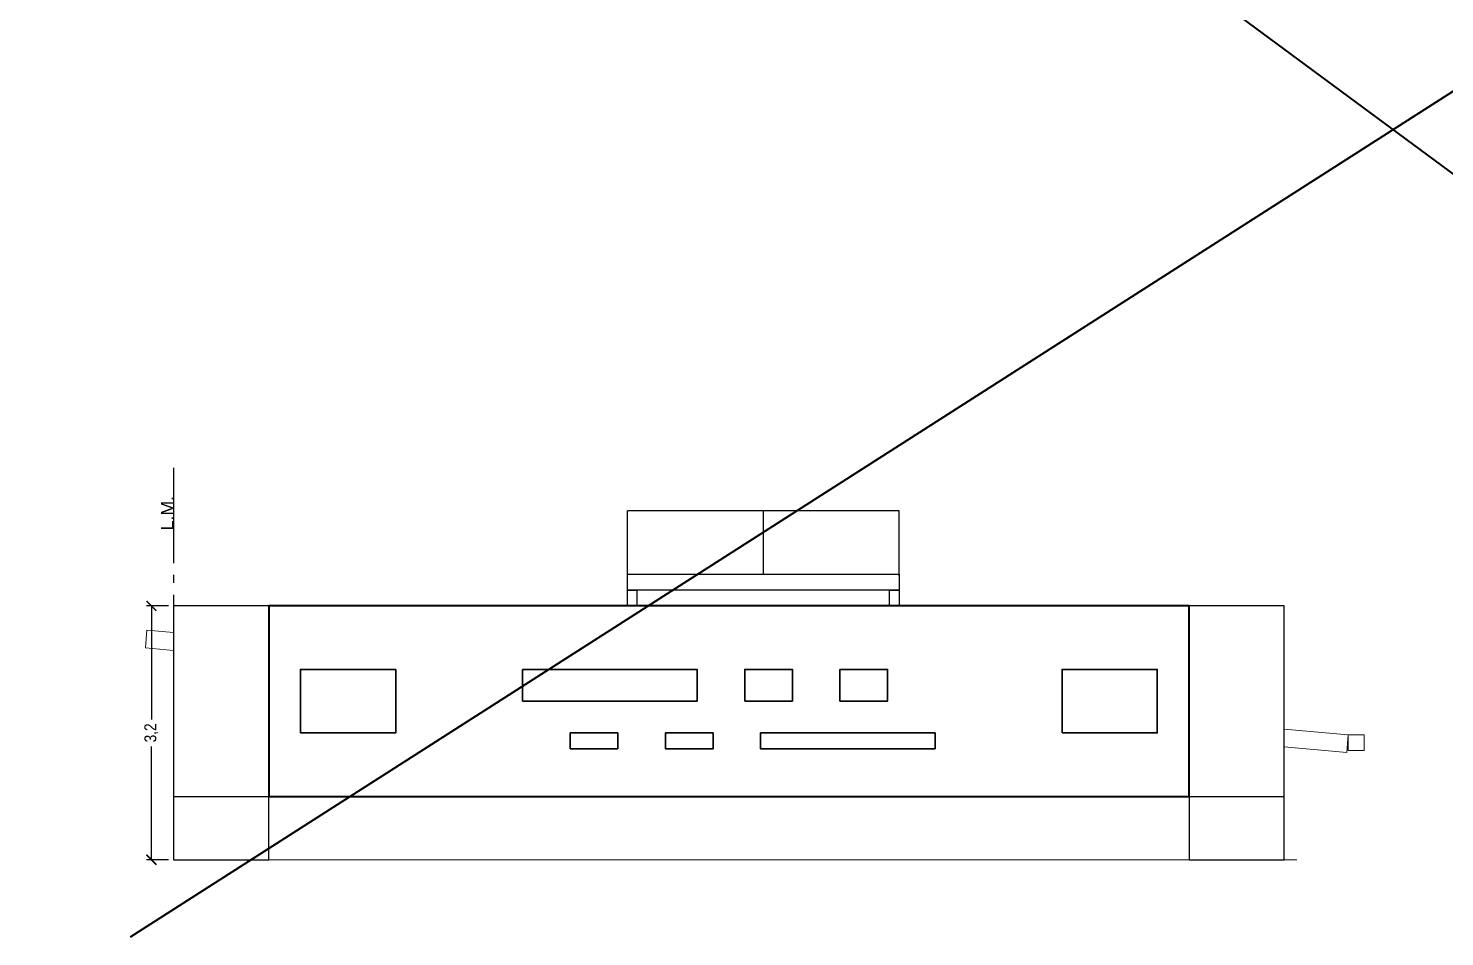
# Model space of a CAD drawing. Header units: millimetres. Extents: x 424 to 530, y 463 to 518.
# Drawn here: x 490.39 to 508.24, y 494.59 to 506.04 of the extents above; entities that cross this region are included whole.
import ezdxf

# ---------------------------------------------------------------- set-up
doc = ezdxf.new("R2010")
doc.units = ezdxf.units.MM
doc.header["$PDMODE"] = 3
doc.linetypes.add('ACAD_ISO04W100', pattern=[30, 24, -3, 0, -3])
doc.layers.add('Texto GRAL', color=7, linetype='Continuous')
doc.styles.add('LaProve_Plantas Arquitectura$0$Standard', font='arial.ttf')
doc.styles.get("Standard").update_dxf_attribs({"font": 'technic_.ttf', "height": 0.15})
doc.dimstyles.new('ISO-25', dxfattribs={"dimscale": 0.05, "dimtxt": 0.15, "dimasz": 2.5, "dimexe": 1.25, "dimexo": 0.625, "dimtad": 0, "dimtxsty": 'Standard', "dimblk": 'ARCHTICK', "dimcen": 2.5, "dimclrd": 256, "dimclrt": 256, "dimadec": 0, "dimazin": 0, "dimtfac": 1, "dimtmove": 0, "dimatfit": 3, "dimfxl": 1, "dimlwd": -1, "dimarcsym": 0})

# ---------------------------------------------------------------- blocks, each defined once
blk = doc.blocks.new('_ArchTick')
at = {"color": 0, "linetype": 'ByBlock', "const_width": 0.15}
blk.add_lwpolyline([(-0.5, -0.5), (0.5, 0.5)], dxfattribs=at)
blk = doc.blocks.new('*D84')
at = {"color": 0, "lineweight": -2, "transparency": 16777216}
for p, q in [((492.158, 498.759), (491.879, 498.759)), ((492.158, 495.559), (491.879, 495.559))]:
    blk.add_line(p, q, dxfattribs=at)
at = {"transparency": 16777216}
for p, q in [((491.942, 498.759), (491.942, 497.329)), ((491.942, 495.559), (491.942, 496.989))]:
    blk.add_line(p, q, dxfattribs=at)
at = {"layer": 'Defpoints', "color": 0, "transparency": 16777216}
for p in [(492.19, 498.759), (491.942, 495.559), (492.19, 495.559)]:
    blk.add_point(p, dxfattribs=at)
at = {"transparency": 16777216, "xscale": 0.125, "yscale": 0.125, "zscale": 0.125}
for p, rotation in [((491.942, 498.759), 90), ((491.942, 495.559), 270)]:
    blk.add_blockref('_ArchTick', p, dxfattribs=dict(at, rotation=rotation))
at = {"transparency": 16777216, "insert": (491.942, 497.159), "char_height": 0.15, "attachment_point": 5, "rotation": 90}
blk.add_mtext('3,2', dxfattribs=at)

msp = doc.modelspace()

# ---------------------------------------------------------------- linework, layer by layer
at = {"color": 1, "lineweight": 40}
for p, q in [((490.39, 517.493), (518.181, 496.928)), ((491.679, 494.59), (526.022, 516.549))]:
    msp.add_line(p, q, dxfattribs=at)
at = {"linetype": 'ACAD_ISO04W100', "ltscale": 0.05}
msp.add_line((492.221, 500.5), (492.221, 498.064), dxfattribs=at)
for p, q in [((497.941, 499.138), (497.941, 499.959)), ((499.653, 499.959), (499.653, 499.159)), ((492.221, 496.359), (493.421, 496.359)), ((493.421, 496.359), (505.021, 496.359)), ((505.021, 496.359), (506.221, 496.359))]:
    msp.add_line(p, q)
at = {"lineweight": 18}
msp.add_line((493.421, 495.559), (506.38, 495.559), dxfattribs=at)
for points in [[(501.366, 499.138), (501.366, 499.959), (497.941, 499.959)], [(497.941, 498.759), (497.941, 498.959), (498.06, 498.959), (498.06, 498.759)], [(501.247, 498.759), (501.247, 498.959), (501.366, 498.959), (501.366, 498.759)]]:
    msp.add_lwpolyline(points)
for points in [[(501.366, 498.959), (497.941, 498.959), (497.941, 499.16), (501.366, 499.159)], [(493.421, 498.759), (492.221, 498.759), (492.221, 495.559), (493.421, 495.559)], [(506.221, 498.759), (505.021, 498.759), (505.021, 495.559), (506.221, 495.559)]]:
    msp.add_lwpolyline(points, close=True)
at = {"lineweight": 40}
msp.add_lwpolyline([(493.421, 498.759), (493.421, 496.359), (505.021, 496.359), (505.021, 498.759)], close=True, dxfattribs=at)
at = {"lineweight": 13}
for points in [[(492.221, 498.425), (491.885, 498.454), (491.866, 498.23), (492.221, 498.199)], [(506.221, 497.207), (507.028, 497.136), (507.009, 496.913), (506.221, 496.982)]]:
    msp.add_lwpolyline(points, dxfattribs=at)
at = {"lineweight": 30}
for points in [[(493.821, 497.159), (495.021, 497.159), (495.021, 497.959), (493.821, 497.959)], [(496.621, 497.959), (498.821, 497.959), (498.821, 497.559), (496.621, 497.559)], [(499.421, 497.559), (500.021, 497.559), (500.021, 497.959), (499.421, 497.959)], [(500.621, 497.559), (501.221, 497.559), (501.221, 497.959), (500.621, 497.959)], [(503.421, 497.159), (504.621, 497.159), (504.621, 497.959), (503.421, 497.959)], [(497.821, 496.959), (497.221, 496.959), (497.221, 497.159), (497.821, 497.159)], [(499.021, 496.959), (498.421, 496.959), (498.421, 497.159), (499.021, 497.159)], [(501.821, 497.159), (499.621, 497.159), (499.621, 496.959), (501.821, 496.959)]]:
    msp.add_lwpolyline(points, close=True, dxfattribs=at)
at = {"lineweight": 13}
msp.add_lwpolyline([(507.028, 497.136), (507.228, 497.136), (507.228, 496.936), (507.028, 496.936)], close=True, dxfattribs=at)

# ---------------------------------------------------------------- texts
at = {"layer": 'Texto GRAL', "insert": (492.061, 499.712), "char_height": 0.16, "attachment_point": 1, "rotation": 90, "style": 'LaProve_Plantas Arquitectura$0$Standard'}
msp.add_mtext_dynamic_manual_height_columns('L.M.', width=2.18215, gutter_width=12.5, heights=[0], dxfattribs=at)

# ---------------------------------------------------------------- dimensions: what is measured, and where the dimension line sits
dim = msp.add_linear_dim(base=(491.942, 495.559), p1=(492.19, 498.759), p2=(492.19, 495.559), angle=90, dimstyle='ISO-25')
dim.commit()
dim.dimension.update_dxf_attribs({"geometry": '*D84', "text_midpoint": (491.942, 497.159)})

doc.saveas('drawing.dxf')
